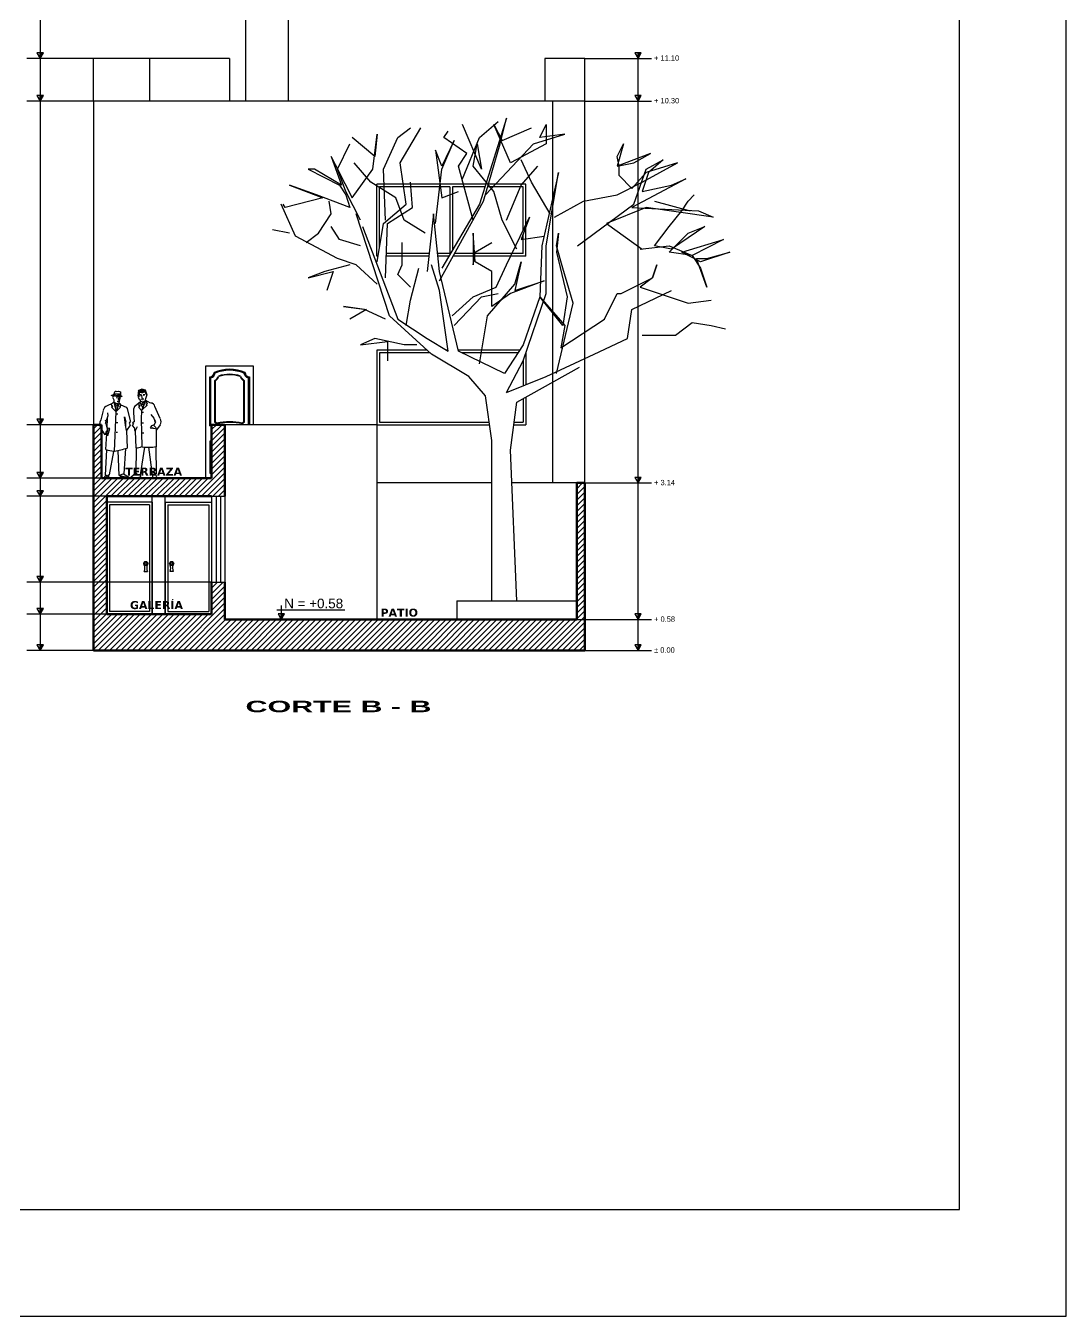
# Model space of a CAD drawing. Header units: inches. Extents: x 20.7 to 104.8, y 84.5 to 143.9.
# Drawn here: x 85.28 to 104.78, y 84.49 to 108.68 of the extents above; entities that cross this region are included whole.
import ezdxf

# ---------------------------------------------------------------- set-up
doc = ezdxf.new("R2010")
doc.units = ezdxf.units.IN
doc.header["$MEASUREMENT"] = 0
for name, color, linetype in [('arbol', 36, 'Continuous'), ('Cotas', 60, 'Continuous'), ('Formato', 77, 'Continuous'), ('Pared lejana', 152, 'Continuous'), ('Personas', 241, 'Continuous'), ('Puertas', 1, 'Continuous'), ('Texto', 98, 'Continuous'), ('Textura piso', 8, 'Continuous'), ('Ventana', 4, 'Continuous')]:
    doc.layers.add(name, color=color, linetype=linetype)
doc.layers.add('Paredes', color=5, linetype='Continuous', lineweight=80)
doc.styles.add('SANSSERIFBOLD', font='sasb____.pfb', dxfattribs={"width": 0.85, "height": 0.6})
doc.styles.get("Standard").update_dxf_attribs({"font": 'arial.ttf'})

# ---------------------------------------------------------------- blocks, each defined once
blk = doc.blocks.new('arbol2')
at = {"color": 19}
for p, q in [((165.779, 2.365), (166.147, 2.266)), ((163.035, 1.176), (162.689, 2.233)), ((163.467, 0.779), (163.035, 1.176)), ((163.467, 0.779), (163.467, 0.779)), ((163.856, 0.548), (163.467, 0.779)), ((164.029, 0.35), (163.856, 0.548)), ((164.353, 0.284), (165.001, 0.647)), ((164.094, -0.113), (164.029, 0.35)), ((164.288, -0.212), (164.353, 0.284)), ((164.094, -0.74), (164.094, -0.113)), ((164.352, -1.774), (164.288, -0.212)), ((164.094, -1.774), (164.094, -0.74))]:
    blk.add_line(p, q, dxfattribs=at)
for points in [[(163.553, 1.539), (164.007, 2.365), (164.18, 2.959), (164.245, 3.224), (163.964, 2.332), (163.575, 1.671)], [(162.905, 1.737), (162.97, 2.134), (163.208, 2.332), (163.143, 2.761), (163.359, 3.125)], [(162.991, 2.167), (162.97, 2.695), (163.121, 3.025), (163.251, 3.125)], [(163.899, 2.167), (163.748, 2.728), (163.834, 2.86), (163.597, 3.025), (163.64, 3.091)], [(163.791, 2.596), (163.964, 3.025), (164.158, 3.191)], [(164.353, 1.869), (164.202, 2.167), (164.115, 2.464), (163.899, 2.728), (163.942, 2.959), (163.986, 2.695), (163.791, 3.158)], [(164.029, 2.431), (164.526, 2.959), (164.85, 3.058), (164.591, 3.025), (164.656, 3.158), (164.656, 2.959), (164.288, 2.761), (164.115, 3.158), (164.202, 2.992), (164.504, 3.125)], [(162.732, 2.167), (162.581, 2.464), (162.494, 2.695), (162.646, 2.398), (162.862, 2.695), (162.905, 3.058), (162.883, 2.827), (162.646, 3.025)], [(162.494, 2.695), (162.624, 2.959)], [(163.51, 2.134), (163.575, 2.695), (163.705, 2.992), (163.575, 2.728), (163.51, 2.893), (163.575, 2.398), (163.748, 2.464)], [(164.742, 2.2), (165.044, 2.365), (165.39, 2.431), (165.65, 2.563), (166.017, 2.761), (165.693, 2.662), (165.542, 2.497), (165.412, 2.629), (165.412, 2.728), (165.39, 2.827), (165.455, 2.959), (165.39, 2.728), (165.563, 2.761), (165.736, 2.86), (165.39, 2.728)], [(162.516, 2.662), (162.43, 2.827), (162.538, 2.53), (162.257, 2.695), (162.192, 2.695), (162.516, 2.53), (162.581, 2.431), (162.624, 2.299), (162.278, 2.431), (161.997, 2.53), (162.343, 2.398), (161.954, 2.299), (161.933, 2.332)], [(163.402, 2.034), (163.186, 2.167), (163.1, 2.398), (162.84, 2.563), (162.667, 2.761)], [(164.245, 2.167), (164.396, 2.53), (164.569, 2.728)], [(164.699, 2.233), (164.504, 2.563), (164.396, 2.794)], [(164.98, 1.902), (165.563, 2.332), (165.693, 2.695), (165.866, 2.794), (165.714, 2.662), (165.65, 2.464), (165.952, 2.53), (166.103, 2.596), (165.542, 2.299), (166.233, 2.266), (166.384, 2.2), (165.693, 2.299), (165.282, 2.134), (165.65, 1.869), (165.628, 1.869), (165.931, 1.902), (166.168, 1.803), (166.255, 1.671), (166.32, 1.473), (166.211, 1.77), (166.32, 1.77), (166.557, 1.836), (166.255, 1.737), (166.06, 1.836), (166.492, 1.968), (166.168, 1.803), (165.931, 1.836), (166.125, 2.034), (166.298, 2.101), (165.952, 1.869), (165.779, 1.902), (165.931, 2.101), (166.06, 2.266), (166.125, 2.365), (166.19, 2.431)], [(162.991, 1.572), (163.013, 2.134), (163.272, 2.299), (163.251, 2.563)], [(164.245, 0.383), (164.418, 0.713), (164.656, 1.407), (164.656, 1.902), (164.785, 2.662), (164.612, 1.902), (164.591, 1.374), (164.418, 0.878), (164.223, 0.581), (163.748, 0.812), (163.553, 1.638), (163.489, 2.233), (163.424, 1.638)], [(162.905, 1.506), (162.689, 1.704), (162.494, 1.77), (162.062, 2.001), (161.911, 2.332)], [(162.17, 1.935), (162.3, 2.034), (162.43, 2.233), (162.408, 2.365)], [(163.683, 1.176), (163.899, 1.374), (164.137, 1.473), (164.245, 1.704), (164.483, 2.2), (164.396, 1.968), (164.634, 2.001)], [(161.997, 2.034), (161.824, 2.067)], [(162.732, 1.902), (162.516, 1.968), (162.43, 2.101)], [(162.754, 2.101), (163.121, 1.143), (163.424, 0.944), (163.64, 0.812), (163.553, 1.44), (163.467, 1.704)], [(163.964, 0.68), (164.05, 1.176), (164.331, 1.506), (164.396, 1.737), (164.331, 1.44), (164.634, 1.539), (164.288, 1.407), (164.094, 1.275), (164.094, 1.638), (163.921, 1.737), (163.899, 2.034), (163.899, 1.704), (163.921, 1.836), (164.094, 1.935)], [(164.764, 0.581), (164.936, 1.308), (164.828, 1.671), (164.764, 1.902), (164.785, 2.034), (164.764, 1.836), (164.872, 1.374), (164.828, 1.077), (164.591, 1.374), (164.85, 1.077), (164.807, 0.845), (165.261, 1.143), (165.39, 1.407), (165.433, 1.407), (165.758, 1.572), (165.801, 1.704), (165.758, 1.572), (165.628, 1.473), (166.125, 1.308), (166.363, 1.341)], [(163.251, 1.473), (163.121, 1.605), (163.164, 1.704), (163.164, 1.935)], [(162.624, 1.704), (162.365, 1.638), (162.192, 1.572), (162.451, 1.638), (162.386, 1.44)], [(163.208, 1.077), (163.251, 1.341), (163.337, 1.671)], [(163.705, 1.077), (163.986, 1.374), (164.158, 1.407)], [(164.245, 0.383), (164.656, 0.548), (165.153, 0.779), (165.498, 0.944), (165.542, 1.242), (165.952, 1.44)], [(162.991, 1.143), (162.775, 1.242), (162.559, 1.275), (162.797, 1.242), (162.624, 1.143)], [(165.65, 0.977), (165.995, 0.977), (166.168, 1.11), (166.363, 1.077), (166.514, 1.044)], [(163.316, 0.878), (163.186, 0.878), (162.883, 0.944), (162.732, 0.878), (163.013, 0.911), (163.013, 0.713)]]:
    blk.add_lwpolyline(points, dxfattribs=at)
blk = doc.blocks.new('person')
at = {"layer": 'Personas', "true_color": 0x2f3232}
h = blk.add_hatch(dxfattribs=at)
h.set_pattern_fill('ANSI38', color=250, scale=0.05, style=0)
h.set_pattern_definition([(45, (367.752759, 28.646932), (-0.00441942, 0.00441942), []), (135, (367.752759, 28.646932), (-0.01325825, 0.00441942), [0.015625, -0.009375])])
h.paths.add_polyline_path([(367.722, 28.765), (367.681, 28.782), (367.654, 28.784), (367.594, 28.76), (367.582, 28.66), (367.593, 28.647), (367.599, 28.647), (367.606, 28.73), (367.662, 28.715), (367.711, 28.741), (367.746, 28.667), (367.745, 28.664), (367.753, 28.673)])
at = {"layer": 'Personas', "color": 36}
for p, q in [((367.08, 28.668), (367.131, 28.683)), ((367.179, 28.646), (367.08, 28.668)), ((367.131, 28.683), (367.153, 28.751)), ((367.131, 28.684), (367.191, 28.672)), ((367.14, 28.707), (367.201, 28.697)), ((367.153, 28.751), (367.168, 28.749)), ((367.168, 28.749), (367.179, 28.742)), ((367.179, 28.742), (367.219, 28.749)), ((367.285, 28.647), (367.179, 28.646)), ((367.191, 28.672), (367.254, 28.671)), ((367.201, 28.697), (367.253, 28.697)), ((367.219, 28.749), (367.252, 28.733)), ((367.252, 28.733), (367.254, 28.67)), ((367.254, 28.67), (367.285, 28.647)), ((367.549, 27.21), (367.557, 27.682)), ((367.704, 27.7), (367.626, 27.178)), ((367.853, 27.179), (367.785, 27.701)), ((367.918, 27.705), (367.925, 27.196)), ((367.582, 27.179), (367.549, 27.21)), ((367.626, 27.178), (367.582, 27.179)), ((367.925, 27.196), (367.853, 27.179))]:
    blk.add_line(p, q, dxfattribs=at)
at = {"layer": 'Personas'}
for p, q in [((367.114, 28.651), (367.107, 28.634)), ((367.107, 28.634), (367.121, 28.596)), ((367.126, 28.648), (367.114, 28.651)), ((367.121, 28.596), (367.132, 28.583)), ((367.126, 28.658), (367.126, 28.648)), ((367.132, 28.583), (367.132, 28.583)), ((367.132, 28.583), (367.132, 28.551)), ((367.172, 28.629), (367.202, 28.626)), ((367.194, 28.554), (367.226, 28.558)), ((367.217, 28.58), (367.208, 28.579)), ((367.242, 28.627), (367.217, 28.624)), ((367.217, 28.624), (367.217, 28.58)), ((367.231, 28.528), (367.253, 28.646)), ((367.598, 28.642), (367.584, 28.638)), ((367.584, 28.638), (367.596, 28.602)), ((367.596, 28.602), (367.609, 28.597)), ((367.606, 28.73), (367.598, 28.642)), ((367.662, 28.715), (367.606, 28.73)), ((367.609, 28.597), (367.635, 28.557)), ((367.634, 28.681), (367.618, 28.679)), ((367.627, 28.666), (367.638, 28.667)), ((367.656, 28.674), (367.634, 28.681)), ((367.659, 28.623), (367.656, 28.674)), ((367.711, 28.741), (367.662, 28.715)), ((367.667, 28.592), (367.678, 28.594)), ((367.683, 28.684), (367.714, 28.688)), ((367.687, 28.671), (367.696, 28.672)), ((367.746, 28.667), (367.711, 28.741)), ((367.724, 28.577), (367.727, 28.608)), ((367.727, 28.608), (367.746, 28.667)), ((367.13, 28.548), (367.173, 28.518)), ((367.173, 28.518), (367.231, 28.527)), ((367.253, 28.507), (367.231, 28.53)), ((367.838, 28.097), (367.812, 28.063)), ((367.828, 28.053), (367.861, 28.068)), ((367.876, 28.109), (367.838, 28.097)), ((367.861, 28.068), (367.852, 28.055)), ((367.812, 28.063), (367.828, 28.053)), ((367.852, 28.055), (367.905, 28.049))]:
    blk.add_line(p, q, dxfattribs=at)
at = {"layer": 'Personas', "color": 37}
for p, q in [((367.527, 28.474), (367.633, 28.555)), ((367.653, 28.384), (367.728, 28.568)), ((367.728, 28.568), (367.753, 28.511)), ((367.82, 28.523), (367.731, 28.572)), ((367.5, 28.342), (367.51, 28.176)), ((367.599, 28.44), (367.624, 28.482)), ((367.65, 28.386), (367.599, 28.44)), ((367.602, 28.476), (367.607, 28.535)), ((367.624, 28.482), (367.602, 28.476)), ((367.62, 28.545), (367.671, 28.427)), ((367.651, 28.384), (367.644, 28.226)), ((367.755, 28.485), (367.662, 28.399)), ((367.663, 28.354), (367.687, 28.354)), ((367.753, 28.511), (367.731, 28.501)), ((367.731, 28.501), (367.755, 28.485)), ((367.825, 28.312), (367.882, 28.244)), ((368.001, 28.233), (367.901, 28.463)), ((367.498, 28.13), (367.472, 28.102)), ((367.472, 28.102), (367.515, 28.052)), ((367.51, 28.176), (367.483, 28.157)), ((367.483, 28.157), (367.498, 28.13)), ((367.529, 27.999), (367.573, 28.085)), ((367.644, 28.226), (367.655, 27.71)), ((367.663, 28.156), (367.687, 28.156)), ((367.913, 28.171), (367.88, 28.103)), ((367.88, 28.103), (367.912, 28.071)), ((367.882, 28.244), (367.887, 28.211)), ((367.887, 28.211), (367.903, 28.202)), ((367.903, 28.202), (367.895, 28.184)), ((367.895, 28.184), (367.913, 28.171)), ((367.912, 28.071), (367.929, 28.024)), ((367.931, 28.017), (367.975, 28.072)), ((367.975, 28.072), (368.004, 28.119)), ((367.515, 28.052), (367.515, 28.017)), ((367.515, 28.017), (367.529, 27.999)), ((367.529, 27.999), (367.544, 27.688)), ((367.669, 27.968), (367.693, 27.968)), ((367.929, 27.707), (367.931, 28.017)), ((366.953, 27.13), (366.965, 27.162)), ((366.961, 27.116), (366.953, 27.13)), ((366.995, 27.117), (366.961, 27.116)), ((366.965, 27.162), (367.01, 27.15)), ((366.982, 27.157), (366.981, 27.17)), ((367.031, 27.132), (366.995, 27.117)), ((367.031, 27.172), (367.031, 27.132)), ((367.239, 27.165), (367.411, 27.127)), ((367.252, 27.147), (367.239, 27.165)), ((367.29, 27.137), (367.252, 27.147)), ((367.299, 27.145), (367.29, 27.137)), ((367.312, 27.134), (367.299, 27.145)), ((367.311, 27.196), (367.407, 27.142)), ((367.424, 27.122), (367.312, 27.134)), ((367.407, 27.142), (367.424, 27.122))]:
    blk.add_line(p, q, dxfattribs=at)
at = {"layer": 'Personas', "color": 250, "true_color": 0x2f3232}
for p, q in [((367.594, 28.76), (367.582, 28.66)), ((367.582, 28.66), (367.593, 28.647)), ((367.593, 28.647), (367.599, 28.647)), ((367.654, 28.784), (367.594, 28.76)), ((367.645, 28.597), (367.67, 28.611)), ((367.681, 28.782), (367.654, 28.784)), ((367.67, 28.611), (367.695, 28.606)), ((367.722, 28.765), (367.681, 28.782)), ((367.753, 28.673), (367.722, 28.765)), ((367.745, 28.664), (367.753, 28.673))]:
    blk.add_line(p, q, dxfattribs=at)
at = {"layer": 'Personas', "color": 36, "true_color": 0x673d14}
for p, q in [((366.93, 28.387), (366.886, 28.211)), ((367.097, 28.517), (367.006, 28.471)), ((367.011, 28.343), (367.016, 28.287)), ((367.085, 28.447), (367.11, 28.469)), ((367.173, 28.363), (367.085, 28.447)), ((367.087, 28.507), (367.13, 28.548)), ((367.094, 28.473), (367.087, 28.507)), ((367.11, 28.469), (367.094, 28.473)), ((367.13, 28.544), (367.174, 28.376)), ((367.145, 27.623), (367.173, 28.363)), ((367.166, 28.518), (367.16, 28.503)), ((367.16, 28.503), (367.172, 28.491)), ((367.172, 28.491), (367.164, 28.421)), ((367.231, 28.527), (367.174, 28.367)), ((367.174, 28.367), (367.258, 28.451)), ((367.184, 28.326), (367.208, 28.326)), ((367.195, 28.517), (367.203, 28.495)), ((367.203, 28.495), (367.199, 28.489)), ((367.199, 28.489), (367.201, 28.459)), ((367.234, 28.467), (367.26, 28.473)), ((367.258, 28.451), (367.234, 28.467)), ((367.26, 28.473), (367.253, 28.507)), ((367.261, 28.491), (367.361, 28.451)), ((367.361, 28.451), (367.382, 28.426)), ((367.382, 28.426), (367.434, 28.195)), ((366.982, 28.153), (366.969, 28.155)), ((366.969, 28.155), (366.982, 28.14)), ((366.989, 28.191), (366.97, 28.198)), ((366.97, 28.198), (366.989, 28.175)), ((366.989, 28.175), (366.982, 28.153)), ((366.982, 28.14), (367.014, 28.022)), ((367.016, 28.287), (366.989, 28.191)), ((367.002, 28.067), (367.011, 28.237)), ((367.011, 28.237), (367.009, 28.256)), ((367.183, 28.162), (367.206, 28.162)), ((367.349, 28.112), (367.328, 28.27)), ((367.328, 28.27), (367.356, 28.175)), ((367.37, 28.014), (367.349, 28.112)), ((367.356, 28.1), (367.356, 28.175)), ((367.435, 28.108), (367.37, 28.014)), ((367.445, 28.185), (367.42, 28.146)), ((367.42, 28.146), (367.435, 28.108)), ((367.434, 28.195), (367.445, 28.185)), ((366.965, 27.928), (366.896, 28.034)), ((366.977, 27.978), (366.965, 27.928)), ((366.975, 27.952), (366.994, 27.942)), ((367.014, 28.022), (366.977, 27.978)), ((366.98, 27.654), (366.996, 27.954)), ((367.019, 28.057), (366.992, 27.936)), ((366.995, 27.924), (367.016, 27.915)), ((367.016, 27.915), (367.057, 28.051)), ((367.057, 28.051), (367.019, 28.057)), ((367.176, 27.982), (367.2, 27.982)), ((367.368, 28.01), (367.379, 27.68))]:
    blk.add_line(p, q, dxfattribs=at)
at = {"layer": 'Personas', "color": 8}
for p, q in [((367.664, 28.496), (367.649, 28.475)), ((367.67, 28.538), (367.654, 28.505)), ((367.654, 28.505), (367.664, 28.496)), ((367.679, 28.54), (367.696, 28.515)), ((367.696, 28.515), (367.68, 28.5)), ((367.68, 28.5), (367.686, 28.484)), ((366.973, 27.174), (367, 27.647)), ((367.121, 27.62), (367.041, 27.178)), ((367.233, 27.169), (367.214, 27.637)), ((367.349, 27.672), (367.316, 27.196)), ((367.005, 27.157), (366.973, 27.174)), ((367.041, 27.178), (367.005, 27.157)), ((367.316, 27.196), (367.233, 27.169))]:
    blk.add_line(p, q, dxfattribs=at)
at = {"layer": 'Personas', "color": 18}
for p, q in [((367.466, 27.119), (367.448, 27.13)), ((367.545, 27.208), (367.45, 27.132)), ((367.596, 27.13), (367.466, 27.119)), ((367.577, 27.121), (367.578, 27.129)), ((367.577, 27.121), (367.633, 27.121)), ((367.63, 27.13), (367.596, 27.13)), ((367.626, 27.175), (367.63, 27.13)), ((367.633, 27.121), (367.63, 27.13)), ((367.858, 27.18), (367.857, 27.14)), ((367.857, 27.14), (367.888, 27.117)), ((367.92, 27.18), (367.875, 27.168)), ((367.888, 27.117), (367.92, 27.116)), ((367.906, 27.178), (367.908, 27.192)), ((367.934, 27.142), (367.92, 27.18)), ((367.92, 27.116), (367.934, 27.142))]:
    blk.add_line(p, q, dxfattribs=at)
at = {"layer": 'Personas'}
blk.add_arc((367.671, 28.623), 0.0725, 241.9613, 315.0688, dxfattribs=at)
at = {"layer": 'Personas', "color": 36, "true_color": 0x673d14}
for centre, radius, start, end in [((367.038, 28.365), 0.111, 106.6876, 167.3404), ((367.01, 28.128), 0.148, 145.5147, 219.4769), ((367.149, 28.067), 0.443, 247.614, 268.0811), ((366.555, 30.505), 2.942, 281.5632, 286.2566)]:
    blk.add_arc(centre, radius, start, end, dxfattribs=at)
at = {"layer": 'Personas', "color": 37}
for centre, radius, start, end in [((367.665, 28.38), 0.169, 146.1186, 192.5001), ((367.823, 28.444), 0.0809, 13.4575, 90.7347), ((367.884, 28.173), 0.131, 337.4395, 25.0407), ((367.563, 27.866), 0.179, 263.4868, 300.9015), ((367.787, 28.495), 0.799, 260.8693, 280.0412)]:
    blk.add_arc(centre, radius, start, end, dxfattribs=at)
blk = doc.blocks.new('puerta ed 2')
at = {"layer": 'Puertas'}
blk.add_line((111.015, 9.437), (111.015, 7.337), dxfattribs=at)
at = {"layer": 'Puertas', "linetype": 'Continuous'}
for p, q in [((111.915, 9.437), (111.015, 9.437)), ((111.915, 8.337), (111.915, 9.437)), ((111.093, 8.317), (111.093, 9.238)), ((111.104, 8.327), (111.104, 9.228)), ((111.114, 8.336), (111.114, 9.219)), ((111.815, 9.219), (111.815, 8.337)), ((111.826, 9.228), (111.826, 8.337)), ((111.836, 9.238), (111.836, 8.337)), ((111.19, 8.385), (111.19, 9.17)), ((111.2, 8.391), (111.2, 9.164)), ((111.729, 9.164), (111.729, 8.391)), ((111.739, 9.17), (111.739, 8.385)), ((111.093, 8.035), (111.093, 7.429)), ((111.104, 8.025), (111.104, 7.44)), ((111.114, 8.016), (111.114, 7.451)), ((111.093, 7.429), (111.129, 7.429)), ((111.104, 7.44), (111.129, 7.44)), ((111.114, 7.451), (111.129, 7.451))]:
    blk.add_line(p, q, dxfattribs=at)
for centre, radius, start, end in [((111.093, 9.319), 0.0807, 270, 0), ((111.093, 9.319), 0.0915, 276.7563, 355.959), ((111.093, 9.319), 0.102, 282.1532, 352.5847), ((111.465, 8.686), 0.696, 65.282, 114.718), ((111.465, 8.68), 0.691, 66.0655, 113.9345), ((111.093, 9.319), 0.178, 303.0557, 338.1439), ((111.465, 8.674), 0.687, 66.8231, 113.1769), ((111.093, 9.319), 0.188, 304.8499, 336.776), ((111.465, 8.621), 0.665, 71.8684, 108.1316), ((111.465, 8.611), 0.664, 72.5911, 107.4089), ((111.836, 9.319), 0.188, 203.224, 235.1501), ((111.836, 9.319), 0.178, 201.8561, 236.9443), ((111.836, 9.319), 0.102, 187.4153, 257.8468), ((111.836, 9.319), 0.0915, 184.041, 263.2437), ((111.836, 9.319), 0.0807, 180, 270), ((111.093, 8.236), 0.0807, 63.5469, 90), ((111.093, 8.236), 0.0915, 66.8551, 83.2437), ((111.093, 8.236), 0.102, 69.4097, 77.8468), ((111.093, 8.236), 0.178, 42.8508, 56.9443), ((111.093, 8.236), 0.188, 44.874, 55.1501), ((111.465, 7.298), 1.086, 77.1532, 102.8468), ((111.465, 7.283), 1.111, 77.6199, 102.3801), ((111.836, 8.236), 0.188, 124.8499, 135.126), ((111.836, 8.236), 0.178, 123.0557, 137.1492), ((111.093, 8.116), 0.0807, 270, 296.4531), ((111.093, 8.116), 0.0915, 276.7563, 293.1449), ((111.093, 8.116), 0.102, 282.1532, 290.5903)]:
    blk.add_arc(centre, radius, start, end, dxfattribs=at)
blk = doc.blocks.new('T')
at = {"ltscale": 0.5}
blk.add_hatch(color=256, dxfattribs=at).paths.add_polyline_path([(2.6, 0), (0, 0), (2.6, -1.5)])
blk.add_line((0, 0), (2.6, 0), dxfattribs=at)
at = {"linetype": 'Continuous', "ltscale": 0.5}
blk.add_lwpolyline([(0, 0), (2.6, -1.5), (2.6, 1.5)], close=True, dxfattribs=at)
blk = doc.blocks.new('nivel c')
at = {"layer": 'Cotas'}
for p, q in [((230.884, 33.149), (232.159, 33.149)), ((230.97, 33.232), (230.97, 32.969))]:
    blk.add_line(p, q, dxfattribs=at)
at = {"layer": 'Cotas', "color": 8, "xscale": 0.03999999999996362, "yscale": 0.03999999999996362, "zscale": 0.03999999999996362, "rotation": 90}
blk.add_blockref('T', (230.97, 32.969), dxfattribs=at)

msp = doc.modelspace()

# ---------------------------------------------------------------- hatches: boundary and pattern name
at = {"layer": 'Textura piso'}
h = msp.add_hatch(dxfattribs=at)
h.set_pattern_fill('ANSI31', color=256, scale=0.6, style=0)
h.set_pattern_definition([(45, (95.75915, 96.96757), (-0.053033, 0.053033), [])])
h.paths.add_polyline_path([(86.799, 97.648), (86.799, 99.858), (88.763, 99.858), (89.013, 99.858), (89.013, 101.198), (88.763, 101.198), (88.763, 100.198), (86.699, 100.198), (86.699, 101.198), (86.549, 101.198), (86.549, 96.968), (95.759, 96.968), (95.759, 100.108), (95.609, 100.108), (95.609, 97.548), (89.013, 97.548), (89.013, 98.248), (88.763, 98.248), (88.763, 97.648)])

# ---------------------------------------------------------------- linework, layer by layer
at = {"layer": 'Cotas'}
for p, q in [((85.549, 109.268), (85.549, 96.968)), ((86.549, 108.068), (85.299, 108.068)), ((95.759, 108.068), (97.009, 108.068)), ((96.759, 96.968), (96.759, 108.068)), ((86.549, 107.268), (85.299, 107.268)), ((95.759, 107.268), (97.009, 107.268)), ((86.549, 101.198), (85.299, 101.198)), ((86.699, 100.198), (85.299, 100.198)), ((95.759, 100.108), (97.009, 100.108)), ((86.799, 99.858), (85.299, 99.858)), ((88.763, 98.248), (85.299, 98.248)), ((86.799, 97.648), (85.299, 97.648)), ((95.609, 97.548), (97.009, 97.548)), ((86.549, 96.968), (85.299, 96.968)), ((95.759, 96.968), (97.009, 96.968))]:
    msp.add_line(p, q, dxfattribs=at)
at = {"layer": 'Formato'}
for points in [[(20.685, 84.486), (104.785, 84.486), (104.785, 143.886), (20.685, 143.886)], [(22.685, 86.486), (102.785, 86.486), (102.785, 141.886), (22.685, 141.886)]]:
    msp.add_lwpolyline(points, close=True, dxfattribs=at)
at = {"layer": 'Pared lejana'}
for p, q in [((89.399, 109.268), (89.399, 107.268)), ((90.199, 109.268), (90.199, 107.268)), ((86.549, 107.268), (86.549, 108.068)), ((87.599, 108.068), (86.549, 108.068)), ((87.599, 108.068), (87.599, 107.268)), ((89.099, 108.068), (87.599, 108.068)), ((89.099, 108.068), (89.099, 107.268)), ((95.759, 108.068), (95.009, 108.068)), ((95.009, 108.068), (95.009, 107.268)), ((95.759, 100.108), (95.759, 108.068)), ((86.549, 107.268), (86.549, 101.198)), ((95.759, 107.268), (86.549, 107.268)), ((95.153, 107.268), (95.153, 100.108)), ((91.861, 101.198), (89.013, 101.198)), ((91.861, 101.198), (91.861, 97.548)), ((94.017, 100.108), (91.861, 100.108)), ((95.609, 100.108), (94.395, 100.108)), ((87.649, 97.648), (87.649, 99.858)), ((87.893, 97.648), (87.893, 99.858)), ((93.361, 97.898), (95.609, 97.898)), ((93.361, 97.898), (93.361, 97.548))]:
    msp.add_line(p, q, dxfattribs=at)
at = {"layer": 'Paredes'}
for p, q in [((86.549, 101.198), (86.549, 96.968)), ((86.699, 101.198), (86.549, 101.198)), ((86.699, 101.198), (86.699, 100.198)), ((88.763, 101.198), (88.763, 100.198)), ((89.013, 101.198), (88.763, 101.198)), ((89.013, 101.198), (89.013, 99.858)), ((88.763, 100.198), (86.699, 100.198)), ((95.609, 100.108), (95.759, 100.108)), ((95.609, 100.108), (95.609, 97.548)), ((95.759, 100.108), (95.759, 96.968)), ((88.763, 99.858), (86.799, 99.858)), ((86.799, 99.858), (86.799, 97.648)), ((88.763, 98.248), (88.763, 97.648)), ((88.763, 97.648), (88.763, 98.248)), ((88.763, 98.248), (88.763, 97.648)), ((89.013, 98.248), (89.013, 97.548)), ((89.013, 98.248), (89.013, 97.548)), ((88.763, 97.648), (86.799, 97.648)), ((89.013, 97.548), (95.609, 97.548)), ((86.549, 96.968), (95.759, 96.968))]:
    msp.add_line(p, q, dxfattribs=at)
at = {"layer": 'Puertas'}
for p, q in [((87.649, 99.748), (86.799, 99.748)), ((86.799, 99.748), (86.799, 97.648)), ((87.599, 99.698), (86.849, 99.698)), ((86.849, 99.698), (86.849, 97.698)), ((87.599, 99.698), (87.599, 97.698)), ((87.649, 99.748), (87.649, 97.648)), ((87.893, 99.748), (88.763, 99.748)), ((87.893, 99.748), (87.893, 97.648)), ((87.943, 99.698), (88.713, 99.698)), ((87.943, 99.698), (87.943, 97.698)), ((88.713, 99.698), (88.713, 97.698)), ((88.763, 99.748), (88.763, 97.648)), ((86.799, 97.648), (87.649, 97.648)), ((87.599, 97.698), (86.849, 97.698)), ((88.763, 97.648), (87.893, 97.648)), ((87.943, 97.698), (88.713, 97.698))]:
    msp.add_line(p, q, dxfattribs=at)
at = {"layer": 'Puertas', "linetype": 'Continuous'}
for p, q in [((87.5, 98.447), (87.559, 98.447)), ((88.043, 98.447), (87.984, 98.447))]:
    msp.add_line(p, q, dxfattribs=at)
for centre, radius in [((87.529, 98.598), 0.039), ((87.529, 98.598), 0.0194), ((88.013, 98.598), 0.039), ((88.013, 98.598), 0.0194)]:
    msp.add_circle(centre, radius, dxfattribs=at)
for centre, start, end in [((87.354, 98.511), 336.6196, 22.0435), ((87.705, 98.511), 157.9565, 203.3804), ((87.838, 98.511), 336.6196, 22.0435), ((88.189, 98.511), 157.9565, 203.3804)]:
    msp.add_arc(centre, 0.159, start, end, dxfattribs=at)
at = {"layer": 'Ventana'}
for p, q in [((93.901, 105.708), (91.861, 105.708)), ((91.861, 104.358), (91.861, 105.708)), ((93.232, 105.658), (91.911, 105.658)), ((91.911, 104.538), (91.911, 105.658)), ((93.232, 105.658), (93.232, 104.408)), ((93.885, 105.658), (93.282, 105.658)), ((93.282, 105.658), (93.282, 104.483)), ((94.603, 105.658), (93.938, 105.658)), ((94.653, 105.708), (93.952, 105.708)), ((94.603, 104.846), (94.603, 105.658)), ((94.653, 104.95), (94.653, 105.708)), ((94.603, 104.408), (94.603, 104.776)), ((94.653, 104.358), (94.653, 104.909)), ((91.882, 104.358), (91.861, 104.358)), ((92.835, 104.358), (92.037, 104.358)), ((92.84, 104.408), (92.039, 104.408)), ((93.232, 104.408), (93.003, 104.408)), ((93.208, 104.358), (93.008, 104.358)), ((93.665, 104.358), (93.292, 104.358)), ((93.665, 104.408), (93.32, 104.408)), ((94.653, 104.358), (93.692, 104.358)), ((94.603, 104.408), (93.693, 104.408)), ((91.861, 102.598), (91.861, 101.198)), ((92.8, 102.598), (91.861, 102.598)), ((93.193, 102.598), (93.169, 102.598)), ((94.537, 102.598), (93.387, 102.598)), ((91.911, 102.548), (91.911, 101.248)), ((92.854, 102.548), (91.911, 102.548)), ((94.504, 102.548), (93.46, 102.548)), ((94.603, 102.399), (94.603, 101.929)), ((94.653, 102.544), (94.653, 101.949)), ((94.603, 101.689), (94.603, 101.248)), ((94.653, 101.717), (94.653, 101.198)), ((91.861, 101.198), (93.976, 101.198)), ((91.911, 101.248), (93.969, 101.248)), ((94.431, 101.198), (94.653, 101.198)), ((94.438, 101.248), (94.603, 101.248)), ((88.763, 99.858), (89.013, 99.858)), ((88.763, 99.858), (88.763, 98.248)), ((88.848, 99.858), (88.848, 98.248)), ((88.928, 99.858), (88.928, 98.248)), ((89.013, 99.858), (89.013, 98.248)), ((88.763, 98.248), (89.013, 98.248))]:
    msp.add_line(p, q, dxfattribs=at)

# ---------------------------------------------------------------- block references
at = {"layer": 'arbol', "xscale": 1.810699911333984, "yscale": 1.810699911333984, "zscale": 1.810699911333984}
msp.add_blockref('arbol2', (-203.107, 101.11), dxfattribs=at)
at = {"layer": 'Cotas', "color": 8, "xscale": 0.03999999999996362, "yscale": 0.03999999999996362, "zscale": 0.03999999999996362, "rotation": 90}
for p in [(85.549, 108.068), (96.759, 108.068), (85.549, 107.268), (96.759, 107.268), (85.549, 101.198), (85.549, 100.198), (96.759, 100.108), (85.549, 99.858), (85.549, 98.248), (85.549, 97.648), (96.759, 97.548), (85.549, 96.968), (96.759, 96.968)]:
    msp.add_blockref('T', p, dxfattribs=at)
at = {"layer": 'Cotas'}
msp.add_blockref('nivel c', (-140.9, 64.579), dxfattribs=at)
at = {"layer": 'Paredes'}
msp.add_blockref('puerta ed 2', (-22.365, 92.86), dxfattribs=at)
at = {"layer": 'Personas'}
msp.add_blockref('person', (-280.2, 73.081), dxfattribs=at)

# ---------------------------------------------------------------- texts
at = {"layer": 'Cotas', "color": 7, "style": 'SANSSERIFBOLD', "width": 1.9}
msp.add_text('CORTE B - B', height=0.21494, dxfattribs=at).set_placement((89.399, 95.81))
at = {"layer": 'Cotas', "attachment_point": 1}
for s, insert, char_height, width in [('+ 11.10', (97.059, 108.126), 0.1, 0.48148), ('+ 10.30', (97.059, 107.326), 0.1, 0.49522), ('+ 3.14', (97.059, 100.166), 0.1, 0.49522), (' N = +0.58', (90.055, 97.939), 0.18, 1.25261), ('+ 0.58', (97.059, 97.606), 0.1, 0.39983), ('± 0.00', (97.059, 97.026), 0.1, 0.37766)]:
    msp.add_mtext(s, dxfattribs=dict(at, insert=insert, char_height=char_height, width=width))
at = {"layer": 'Texto', "char_height": 0.15, "attachment_point": 1}
for s, insert in [('{\\fVerdana|b1|i0|c0|p34;TERRAZA}', (87.143, 100.396)), ('{\\fVerdana|b1|i0|c0|p34;GALERÍA}', (87.232, 97.894)), ('{\\fVerdana|b1|i0|c0|p34;PATIO}', (91.93, 97.752))]:
    msp.add_mtext(s, dxfattribs=dict(at, insert=insert))

doc.saveas('drawing.dxf')
